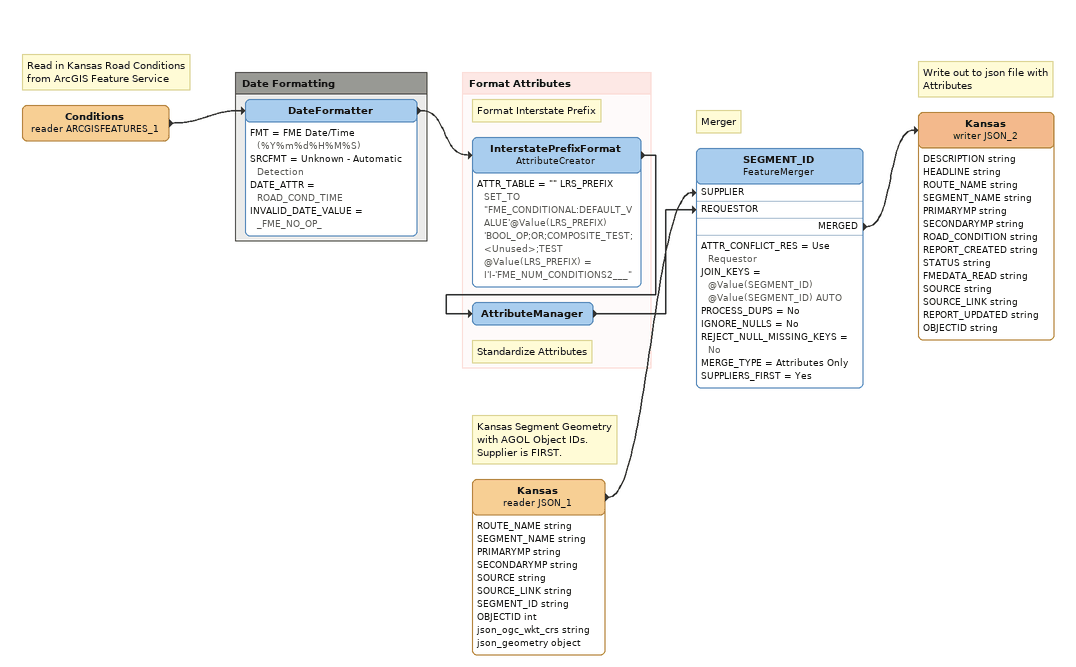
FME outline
Note: Read in Kansas Road Conditions / from ArcGIS Feature Service
Conditions (reader ARCGISFEATURES_1)
    -> DateFormatter
Note: Kansas Segment Geometry / with AGOL Object IDs. / Supplier is FIRST.
Kansas (reader JSON_1)
    attributes: ROUTE_NAME string, SEGMENT_NAME string, PRIMARYMP string, SECONDARYMP string, SOURCE string, SOURCE_LINK string, SEGMENT_ID string, OBJECTID int, json_ogc_wkt_crs string, json_geometry object
    -> SEGMENT_ID [SUPPLIER]
Note: Merger
SEGMENT_ID: FeatureMerger
    ATTR_CONFLICT_RES = Use Requestor
    JOIN_KEYS = @Value(SEGMENT_ID) @Value(SEGMENT_ID) AUTO
    PROCESS_DUPS = No
    IGNORE_NULLS = No
    REJECT_NULL_MISSING_KEYS = No
    MERGE_TYPE = Attributes Only
    SUPPLIERS_FIRST = Yes
    MERGED -> Kansas (writer JSON_2)
Note: Write out to json file with Attributes
Kansas (writer JSON_2)
    attributes: DESCRIPTION string, HEADLINE string, ROUTE_NAME string, SEGMENT_NAME string, PRIMARYMP string, SECONDARYMP string, ROAD_CONDITION string, REPORT_CREATED string, STATUS string, FMEDATA_READ string, SOURCE string, SOURCE_LINK string, REPORT_UPDATED string, OBJECTID string

Bookmark: Date Formatting
DateFormatter
    FMT = FME Date/Time (%Y%m%d%H%M%S)
    SRCFMT = Unknown - Automatic Detection
    DATE_ATTR = ROAD_COND_TIME
    INVALID_DATE_VALUE = _FME_NO_OP_
    -> InterstatePrefixFormat

Bookmark: Format Attributes
Note: Format Interstate Prefix
InterstatePrefixFormat: AttributeCreator
    ATTR_TABLE = "" LRS_PREFIX SET_TO "FME_CONDITIONAL:DEFAULT_VALUE'@Value(LRS_PREFIX) 'BOOL_OP;OR;COMPOSITE_TEST;<Unused>;TEST @Value(LRS_PREFIX) = I'I-'FME_NUM_CONDITIONS2___"
    -> AttributeManager
Note: Standardize Attributes
AttributeManager
    -> SEGMENT_ID [REQUESTOR]
